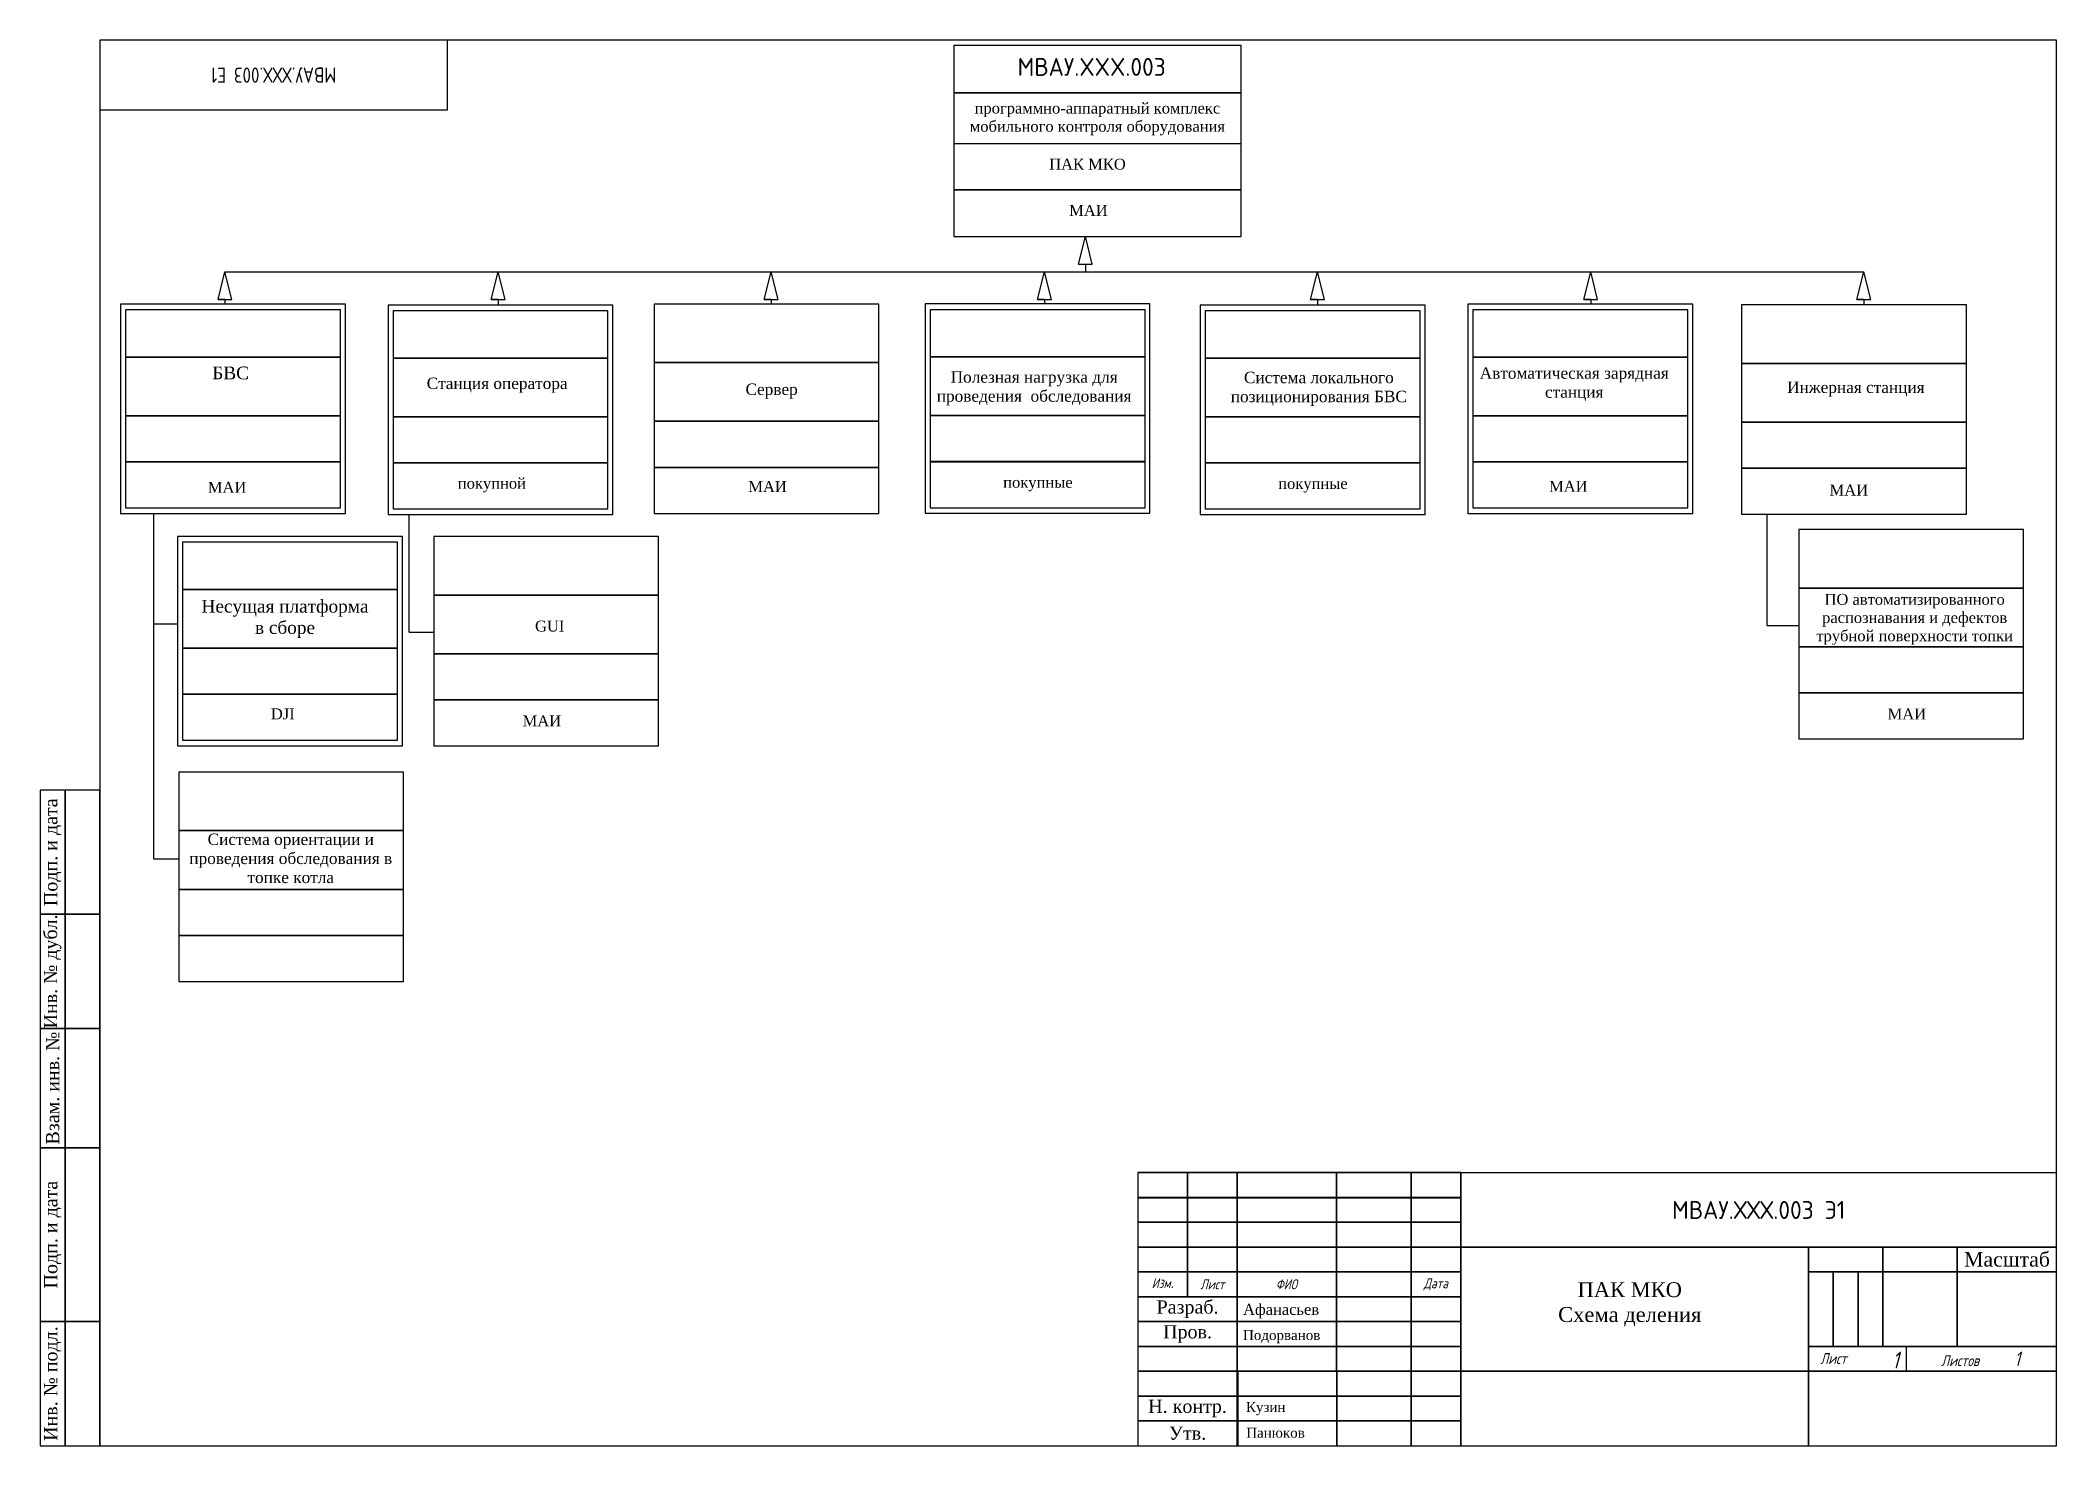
# Model space of a CAD drawing. Extents: x -6 to 400, y 5 to 288.
import ezdxf

# ---------------------------------------------------------------- set-up
doc = ezdxf.new("R2010")
doc.units = 0
doc.header["$LTSCALE"] = 4.2
doc.header["$MEASUREMENT"] = 0
doc.layers.get('0').update_dxf_attribs({"linetype": 'CONTINUOUS'})
doc.styles.add('GOSTW', font='times.ttf')
doc.styles.get("Standard").update_dxf_attribs({"font": 'txt.shx'})

# ---------------------------------------------------------------- blocks, each defined once
blk = doc.blocks.new('*U41')
for p, q in [((-1.4, -2.79), (0, 2.79)), ((1.4, -2.79), (0, 2.79)), ((0, -2.79), (-1.4, -2.79)), ((-1.4, -2.79), (0, -2.79)), ((0, -2.79), (1.4, -2.79)), ((0, -2.79), (0, -3.71))]:
    blk.add_line(p, q)
blk = doc.blocks.new('*U42')
at = {"color": 0, "linetype": 'ByBlock', "lineweight": -2, "transparency": 16777216}
for p in [(0, 0), (55, 0), (110, 0), (165, 0), (220, 0), (275, 0), (330, 0)]:
    blk.add_blockref('*U41', p, dxfattribs=at)

msp = doc.modelspace()

# ---------------------------------------------------------------- linework, layer by layer
at = {"color": 7, "linetype": 'Continuous'}
for p, q in [((6.1, 287.8), (6.1, 4.88)), ((400.1, 5.72), (400.1, 287.8))]:
    msp.add_line(p, q, dxfattribs=at)
for p, q in [((203.12, 242.71), (204.52, 248.29)), ((205.92, 242.71), (204.52, 248.29)), ((31.28, 241.2), (361.28, 241.2)), ((203.12, 242.71), (205.92, 242.71)), ((203.12, 242.71), (205.92, 242.71)), ((204.52, 242.71), (204.52, 241.2)), ((10.18, 192.52), (31.66, 192.52)), ((16.9, 192.52), (16.9, 170.31)), ((68.38, 168.6), (68.38, 192.31)), ((117.69, 192.54), (141.18, 192.54)), ((341.84, 169.98), (341.84, 192.35)), ((16.9, 170.31), (21.72, 170.31)), ((16.9, 170.31), (16.9, 122.98)), ((68.38, 168.6), (73.42, 168.6)), ((341.84, 169.98), (348.26, 169.98)), ((16.9, 122.98), (21.97, 122.98)), ((365.1, 24.8), (369.8, 24.8)), ((369.8, 24.8), (369.8, 19.8))]:
    msp.add_line(p, q)
for points in [[(400.1, 287.8), (18.59, 287.8), (6.1, 287.8)], [(280.1, 59.72), (217.16, 59.72), (215.1, 59.72)], [(215.1, 59.72), (215.1, 6.56), (215.1, 4.82)], [(280.1, 39.72), (217.16, 39.72), (215.1, 39.72)], [(280.1, 34.72), (217.16, 34.72), (215.1, 34.72)], [(6.1, 4.8), (14.82, 4.8), (281.1, 4.8)]]:
    msp.add_lwpolyline(points, dxfattribs=at)
at = {"linetype": 'Continuous'}
msp.add_lwpolyline([(6.1, 273.8), (76.1, 273.8), (76.1, 287.8)], dxfattribs=at)
at = {"color": 7, "linetype": 'Continuous'}
for points in [[(178.02, 277.24), (235.93, 277.24), (235.93, 286.75), (178.02, 286.75)], [(178.02, 257.69), (235.93, 257.69), (235.93, 277.24), (178.02, 277.24)], [(178.03, 257.69), (235.93, 257.69), (235.93, 266.97), (178.03, 266.97)], [(178.02, 248.28), (235.93, 248.28), (235.93, 257.69), (178.02, 257.69)], [(10.24, 192.52), (55.52, 192.52), (55.52, 234.68), (10.24, 234.68)], [(11.25, 224.02), (54.52, 224.02), (54.52, 233.53), (11.25, 233.53)], [(64.12, 192.31), (109.4, 192.31), (109.4, 234.48), (64.12, 234.48)], [(65.13, 223.81), (108.4, 223.81), (108.4, 233.32), (65.13, 233.32)], [(117.69, 192.54), (162.97, 192.54), (162.97, 234.7), (117.69, 234.7)], [(117.69, 222.91), (162.97, 222.91), (162.97, 234.7), (117.69, 234.7)], [(172.26, 192.55), (217.54, 192.55), (217.54, 234.71), (172.26, 234.71)], [(173.27, 224.05), (216.54, 224.05), (216.54, 233.56), (173.27, 233.56)], [(227.64, 192.3), (272.92, 192.3), (272.92, 234.46), (227.64, 234.46)], [(228.65, 223.8), (271.92, 223.8), (271.92, 233.31), (228.65, 233.31)], [(281.54, 192.51), (326.82, 192.51), (326.82, 234.68), (281.54, 234.68)], [(282.55, 224.02), (325.82, 224.02), (325.82, 233.53), (282.55, 233.53)], [(336.67, 192.35), (381.95, 192.35), (381.95, 234.52), (336.67, 234.52)], [(336.67, 192.35), (381.95, 192.35), (381.95, 234.52), (336.67, 234.52)], [(336.67, 222.72), (381.95, 222.72), (381.95, 234.52), (336.67, 234.52)], [(11.25, 212.2), (54.52, 212.2), (54.52, 224.02), (11.25, 224.02)], [(65.13, 211.99), (108.4, 211.99), (108.4, 223.81), (65.13, 223.81)], [(173.27, 212.23), (216.54, 212.23), (216.54, 224.05), (173.27, 224.05)], [(228.65, 211.98), (271.92, 211.98), (271.92, 223.8), (228.65, 223.8)], [(282.55, 212.19), (325.82, 212.19), (325.82, 224.02), (282.55, 224.02)], [(117.69, 211.08), (162.97, 211.08), (162.97, 222.91), (117.69, 222.91)], [(336.67, 210.9), (381.95, 210.9), (381.95, 222.72), (336.67, 222.72)], [(11.25, 202.92), (54.52, 202.92), (54.52, 212.2), (11.25, 212.2)], [(65.13, 202.71), (108.4, 202.71), (108.4, 211.99), (65.13, 211.99)], [(173.27, 202.95), (216.54, 202.95), (216.54, 212.23), (173.27, 212.23)], [(228.65, 202.7), (271.92, 202.7), (271.92, 211.98), (228.65, 211.98)], [(282.55, 202.92), (325.82, 202.92), (325.82, 212.19), (282.55, 212.19)], [(117.69, 201.81), (162.97, 201.81), (162.97, 211.08), (117.69, 211.08)], [(336.67, 201.62), (381.95, 201.62), (381.95, 210.9), (336.67, 210.9)], [(11.25, 193.65), (54.52, 193.65), (54.52, 202.93), (11.25, 202.93)], [(65.13, 193.44), (108.4, 193.44), (108.4, 202.72), (65.13, 202.72)], [(117.69, 192.54), (162.97, 192.54), (162.97, 201.81), (117.69, 201.81)], [(173.27, 193.68), (216.54, 193.68), (216.54, 202.96), (173.27, 202.96)], [(228.65, 193.43), (271.92, 193.43), (271.92, 202.71), (228.65, 202.71)], [(282.55, 193.65), (325.82, 193.65), (325.82, 202.92), (282.55, 202.92)], [(336.67, 192.35), (381.95, 192.35), (381.95, 201.63), (336.67, 201.63)], [(21.72, 145.73), (67, 145.73), (67, 187.9), (21.72, 187.9)], [(73.32, 145.73), (118.6, 145.73), (118.6, 187.9), (73.32, 187.9)], [(73.32, 176.1), (118.6, 176.1), (118.6, 187.9), (73.32, 187.9)], [(348.16, 147.11), (393.44, 147.11), (393.44, 189.27), (348.16, 189.27)], [(348.16, 177.48), (393.44, 177.48), (393.44, 189.27), (348.16, 189.27)], [(22.74, 177.23), (66.01, 177.23), (66.01, 186.74), (22.74, 186.74)], [(22.74, 165.41), (66.01, 165.41), (66.01, 177.23), (22.74, 177.23)], [(73.32, 164.28), (118.6, 164.28), (118.6, 176.1), (73.32, 176.1)], [(348.16, 165.66), (393.44, 165.66), (393.44, 177.48), (348.16, 177.48)], [(22.74, 156.13), (66.01, 156.13), (66.01, 165.41), (22.74, 165.41)], [(73.32, 155), (118.6, 155), (118.6, 164.28), (73.32, 164.28)], [(348.16, 156.38), (393.44, 156.38), (393.44, 165.66), (348.16, 165.66)], [(22.74, 146.86), (66.01, 146.86), (66.01, 156.14), (22.74, 156.14)], [(73.32, 145.73), (118.6, 145.73), (118.6, 155.01), (73.32, 155.01)], [(348.16, 147.11), (393.44, 147.11), (393.44, 156.39), (348.16, 156.39)], [(21.97, 98.28), (67.25, 98.28), (67.25, 140.44), (21.97, 140.44)], [(21.97, 128.65), (67.25, 128.65), (67.25, 140.44), (21.97, 140.44)], [(-0.9, 111.8), (-0.9, 136.8), (-5.9, 136.8), (-5.9, 111.8)], [(6.1, 111.8), (6.1, 136.8), (-0.9, 136.8), (-0.9, 111.8)], [(21.97, 116.83), (67.25, 116.83), (67.25, 128.65), (21.97, 128.65)], [(21.97, 107.55), (67.25, 107.55), (67.25, 116.83), (21.97, 116.83)], [(-0.9, 88.8), (-0.9, 111.8), (-5.9, 111.8), (-5.9, 88.8)], [(6.1, 88.8), (6.1, 111.8), (-0.9, 111.8), (-0.9, 88.8)], [(21.97, 98.28), (67.25, 98.28), (67.25, 107.56), (21.97, 107.56)], [(-0.9, 64.8), (-0.9, 88.8), (-5.9, 88.8), (-5.9, 64.8)], [(6.1, 64.8), (6.1, 88.8), (-0.9, 88.8), (-0.9, 64.8)], [(-0.9, 29.8), (-0.9, 64.8), (-5.9, 64.8), (-5.9, 29.8)], [(6.1, 29.8), (6.1, 64.8), (-0.9, 64.8), (-0.9, 29.8)], [(215.1, 54.7), (225.1, 54.7), (225.1, 59.8), (215.1, 59.8)], [(225.1, 54.7), (235.1, 54.7), (235.1, 59.8), (225.1, 59.8)], [(235.1, 54.7), (255.1, 54.7), (255.1, 59.8), (235.1, 59.8)], [(255.1, 54.7), (270.1, 54.7), (270.1, 59.8), (255.1, 59.8)], [(270.1, 54.7), (280.1, 54.7), (280.1, 59.8), (270.1, 59.8)], [(400.1, 59.72), (280.1, 59.72), (280.1, 44.8), (400.1, 44.8)], [(215.1, 49.8), (225.1, 49.8), (225.1, 54.8), (215.1, 54.8)], [(225.1, 49.8), (235.1, 49.8), (235.1, 54.8), (225.1, 54.8)], [(235.1, 49.8), (255.1, 49.8), (255.1, 54.8), (235.1, 54.8)], [(255.1, 49.8), (270.1, 49.8), (270.1, 54.8), (255.1, 54.8)], [(270.1, 49.8), (280.1, 49.8), (280.1, 54.8), (270.1, 54.8)], [(215.1, 44.8), (225.1, 44.8), (225.1, 49.8), (215.1, 49.8)], [(225.1, 44.8), (235.1, 44.8), (235.1, 49.8), (225.1, 49.8)], [(235.1, 44.8), (255.1, 44.8), (255.1, 49.8), (235.1, 49.8)], [(255.1, 44.8), (270.1, 44.8), (270.1, 49.8), (255.1, 49.8)], [(270.1, 44.8), (280.1, 44.8), (280.1, 49.8), (270.1, 49.8)], [(215.1, 39.8), (225.1, 39.8), (225.1, 44.8), (215.1, 44.8)], [(225.1, 39.8), (235.1, 39.8), (235.1, 44.8), (225.1, 44.8)], [(235.1, 39.8), (255.1, 39.8), (255.1, 44.8), (235.1, 44.8)], [(255.1, 39.8), (270.1, 39.8), (270.1, 44.8), (255.1, 44.8)], [(270.1, 39.8), (280.1, 39.8), (280.1, 44.8), (270.1, 44.8)], [(350.1, 44.8), (280.1, 44.8), (280.1, 19.8), (350.1, 19.8)], [(365.1, 44.8), (350.1, 44.8), (350.1, 39.8), (365.1, 39.8)], [(380.1, 44.8), (365.1, 44.8), (365.1, 39.8), (380.1, 39.8)], [(400.1, 44.8), (380.1, 44.8), (380.1, 39.8), (400.1, 39.8)], [(215.1, 34.8), (225.1, 34.8), (225.1, 39.8), (215.1, 39.8)], [(225.1, 34.8), (235.1, 34.8), (235.1, 39.8), (225.1, 39.8)], [(235.1, 34.8), (255.1, 34.8), (255.1, 39.8), (235.1, 39.8)], [(255.1, 34.8), (270.1, 34.8), (270.1, 39.8), (255.1, 39.8)], [(270.1, 34.8), (280.1, 34.8), (280.1, 39.8), (270.1, 39.8)], [(355.1, 39.8), (350.1, 39.8), (350.1, 24.8), (355.1, 24.8)], [(360.1, 39.8), (355.1, 39.8), (355.1, 24.8), (360.1, 24.8)], [(365.1, 39.8), (360.1, 39.8), (360.1, 24.8), (365.1, 24.8)], [(380.1, 39.8), (365.1, 39.8), (365.1, 24.8), (380.1, 24.8)], [(400.1, 39.8), (380.1, 39.8), (380.1, 24.8), (400.1, 24.8)], [(215.1, 29.8), (235.1, 29.8), (235.1, 34.8), (215.1, 34.8)], [(235.1, 29.8), (255.1, 29.8), (255.1, 34.8), (235.1, 34.8)], [(255.1, 29.8), (270.1, 29.8), (270.1, 34.8), (255.1, 34.8)], [(270.1, 29.8), (280.1, 29.8), (280.1, 34.8), (270.1, 34.8)], [(-0.9, 4.8), (-0.9, 29.8), (-5.9, 29.8), (-5.9, 4.8)], [(6.1, 4.8), (6.1, 29.8), (-0.9, 29.8), (-0.9, 4.8)], [(215.1, 24.8), (235.1, 24.8), (235.1, 29.8), (215.1, 29.8)], [(235.1, 24.8), (255.1, 24.8), (255.1, 29.8), (235.1, 29.8)], [(255.1, 24.8), (270.1, 24.8), (270.1, 29.8), (255.1, 29.8)], [(270.1, 24.8), (280.1, 24.8), (280.1, 29.8), (270.1, 29.8)], [(215.1, 19.8), (235.1, 19.8), (235.1, 24.8), (215.1, 24.8)], [(235.1, 19.8), (255.1, 19.8), (255.1, 24.8), (235.1, 24.8)], [(255.1, 19.8), (270.1, 19.8), (270.1, 24.8), (255.1, 24.8)], [(270.1, 19.8), (280.1, 19.8), (280.1, 24.8), (270.1, 24.8)], [(400.1, 24.8), (350.1, 24.8), (350.1, 19.8), (400.1, 19.8)], [(215.1, 14.8), (235.1, 14.8), (235.1, 19.8), (215.1, 19.8)], [(235.2, 14.8), (255.2, 14.8), (255.2, 19.8), (235.2, 19.8)], [(235.2, 14.8), (255.2, 14.8), (255.2, 19.8), (235.2, 19.8)], [(255.1, 14.8), (270.1, 14.8), (270.1, 19.8), (255.1, 19.8)], [(270.1, 14.8), (280.1, 14.8), (280.1, 19.8), (270.1, 19.8)], [(350.1, 19.8), (280.1, 19.8), (280.1, 4.8), (350.1, 4.8)], [(350.1, 4.8), (400.1, 4.8), (400.1, 19.8), (350.1, 19.8)], [(215.1, 9.8), (235.1, 9.8), (235.1, 14.8), (215.1, 14.8)], [(235.2, 9.8), (255.2, 9.8), (255.2, 14.8), (235.2, 14.8)], [(235.2, 9.8), (255.2, 9.8), (255.2, 14.8), (235.2, 14.8)], [(255.1, 9.8), (270.1, 9.8), (270.1, 14.8), (255.1, 14.8)], [(270.1, 9.8), (280.1, 9.8), (280.1, 14.8), (270.1, 14.8)], [(215.1, 4.8), (235.1, 4.8), (235.1, 9.8), (215.1, 9.8)], [(235.2, 4.8), (255.2, 4.8), (255.2, 9.8), (235.2, 9.8)], [(235.2, 4.8), (255.2, 4.8), (255.2, 9.8), (235.2, 9.8)], [(255.1, 4.8), (270.1, 4.8), (270.1, 9.8), (255.1, 9.8)], [(270.1, 4.8), (280.1, 4.8), (280.1, 9.8), (270.1, 9.8)]]:
    msp.add_lwpolyline(points, close=True, dxfattribs=at)

# ---------------------------------------------------------------- block references
msp.add_blockref('*U42', (31.28, 238.41))

# ---------------------------------------------------------------- texts
at = {"attachment_point": 5, "style": 'GOSTW'}
for s, insert, char_height, width in [('{\\fGOST type B|b0|i0|c204|p34;\\C7;МВАУ.\\fGOST type B|b0|i0|c0|p34;XXX\\fGOST type B|b0|i0|c204|p34;.003}', (205.79, 282.44), 3.5956, 54.7687), ('программно-аппаратный комплекс мобильного контроля оборудования ', (206.95, 271.96), 2.2, 58.3023), ('{\\C7;ПАК МКО}', (204.95, 262.85), 2.2, 54.7687), ('{\\C7;МАИ}', (205.14, 253.55), 2.2, 54.7687), ('{\\H1.16667x;БВС}', (32.42, 220.8), 2.2, 40.1879), ('Станция оператора', (86.09, 218.36), 2.3, 43.2687), ('Полезная нагрузка для проведения  обследования', (194.21, 217.72), 2.3, 49.6068), ('Система локального позиционирования БВС', (251.54, 217.62), 2.3, 44.2102), ('Автоматическая зарядная станция', (302.96, 218.55), 2.3, 40.1879), ('Сервер', (141.36, 217.16), 2.3, 49.6068), ('Инжерная станция', (359.66, 217.56), 2.3, 43.2687), ('{\\C7;покупной}', (85.03, 198.25), 2.2, 54.7687), ('{\\C7;МАИ}', (140.54, 197.94), 2.2, 54.7687), ('{\\C7;покупные}', (194.97, 198.45), 2.2, 54.7687), ('{\\C7;покупные}', (250.35, 198.2), 2.2, 54.7687), ('{\\C7;МАИ}', (301.77, 197.99), 2.2, 54.7687), ('{\\C7;МАИ}', (31.71, 197.79), 2.2, 54.7687), ('{\\C7;МАИ}', (358.25, 197.24), 2.2, 54.7687), ('{\\H1.16667x;Несущая платформа\\Pв сборе}', (43.37, 171.28), 2.2, 40.1879), ('ПО автоматизированного распознавания и дефектов трубной поверхности топки ', (371.51, 171.2), 2.2, 40.1879), ('GUI ', (96.67, 169.83), 2.2, 40.1879), ('{\\C7;DJI}', (42.92, 152.15), 2.2, 54.7687), ('{\\C7;МАИ}', (95.1, 150.76), 2.2, 54.7687), ('{\\C7;МАИ}', (369.94, 152.14), 2.2, 54.7687), ('Система ориентации и проведения обследования в топке котла', (44.53, 123.06), 2.3, 44.2102), ('{\\C7;Масштаб}', (390.1, 42.3), 2.9084, 20), ('{\\C7;ПАК МКО\\PСхема деления}', (314.14, 33.27), 3, 66.028), ('{\\C7;Разраб.}', (225.1, 32.3), 2.666, 27.3134), ('{\\H0.82521x;\\C7;Афанасьев}', (243.94, 31.89), 2.666, 27.3134), ('{\\C7;Пров.}', (225.1, 27.3), 2.666, 20), ('{\\C7;Подорванов}', (244.06, 26.75), 2, 27.3134), ('{\\C7;Н. контр.}', (225.1, 12.3), 2.666, 20), ('{\\C7;Кузин}', (240.84, 12.26), 2, 27.3134), ('{\\C7;Утв.}', (225.1, 7.3), 2.666, 20), ('{\\H0.75019x;\\C7;Панюков}', (242.81, 7.39), 2.666, 27.3134)]:
    msp.add_mtext(s, dxfattribs=dict(at, insert=insert, char_height=char_height, width=width))
at = {"insert": (41.1, 280.8), "char_height": 3.082, "width": 70, "attachment_point": 5, "rotation": 180}
msp.add_mtext('{\\fGOST type A|b0|i0|c204|p34;\\C7;МВАУ.ХХХ.003 \\fGOST type A|b0|i0|c0|p34;E1}', dxfattribs=at)
at = {"char_height": 2.666, "attachment_point": 5, "rotation": 90, "style": 'GOSTW'}
for s, insert, width in [('{\\C7;Подп. и дата}', (-3.4, 124.3), 25), ('{\\C7;Инв. № дубл.}', (-3.4, 100.3), 23), ('{\\C7;Взам. инв. №}', (-3.4, 76.8), 24), ('{\\C7;Подп. и дата}', (-3.4, 47.3), 35), ('{\\C7;Инв. № подл.}', (-3.4, 17.3), 25)]:
    msp.add_mtext(s, dxfattribs=dict(at, insert=insert, width=width))
at = {"attachment_point": 5}
for s, insert, char_height, width in [('{\\fGOST type B|b0|i0|c204|p34;\\C7;МВАУ.ХХХ.003 Э1}', (340.1, 52.26), 3.5956, 120), ('{\\fGOST type A|b1|i1|c204|p0;\\H0.75019x;\\C7;Изм\\H1.333x;.}', (220.1, 37.86), 2.666, 10), ('{\\fGOST type A|b1|i1|c204|p0;\\C7;Лист}', (230.1, 37.3), 2, 10), ('{\\fGOST type A|b1|i1|c204|p0;\\C7;ФИО}', (245, 37.3), 2, 20.2), ('{\\fGOST type A|b1|i1|c204|p0;\\C7;Дата}', (275.1, 37.3), 2, 10), ('{\\fGOST type A|b1|i1|c204|p0;\\C7;Лист}', (355.15, 22.35), 2.1813, 15), ('{\\fGOST type A|b1|i1|c204|p2;\\H1x;\\C7;1}', (367.62, 22.04), 3.393, 5), ('{\\fGOST type A|b1|i1|c204|p34;\\H0.75001x;\\C7;Листов \\H1.33332x;    1}', (384.79, 22.29), 2.9084, 45.7206)]:
    msp.add_mtext(s, dxfattribs=dict(at, insert=insert, char_height=char_height, width=width))

doc.saveas('drawing.dxf')
